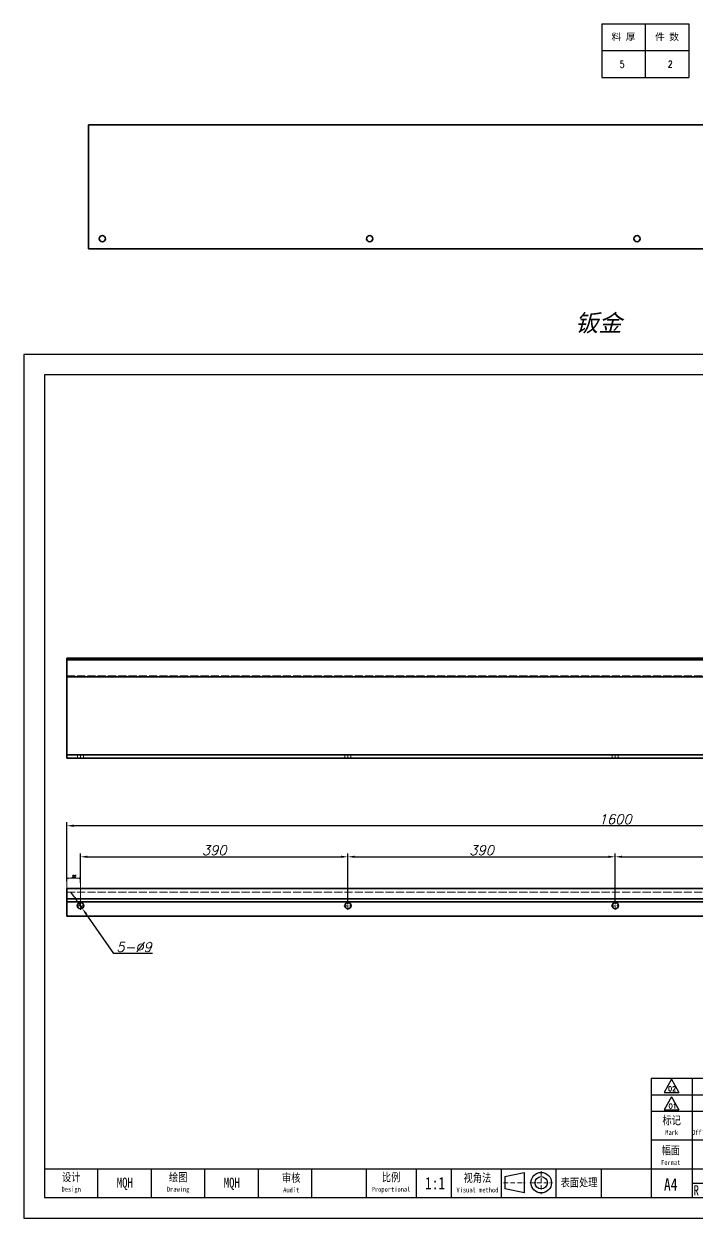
# Model space of a CAD drawing. Header units: millimetres. Extents: x -207971 to -130891, y -1492 to 21465.
# Drawn here: x -204818 to -203835, y 19398 to 21140 of the extents above; entities that cross this region are included whole.
import ezdxf
from ezdxf.enums import TextEntityAlignment as Align

# ---------------------------------------------------------------- set-up
doc = ezdxf.new("R2010")
doc.units = ezdxf.units.MM
doc.linetypes.add('DASHDOT', pattern=[18.5, 12, -3, 0.5, -3])
doc.linetypes.add('DASHED', pattern=[15, 12, -3])
for name, color, linetype, lineweight in [('标注线', 3, 'Continuous', 25), ('细实线', 4, 'Continuous', 25), ('细点划线', 1, 'DASHDOT', 20)]:
    doc.layers.add(name, color=color, linetype=linetype, lineweight=lineweight)
doc.styles.add('DIM', font='romans.shx', dxfattribs={"width": 0.8, "oblique": 20, "bigfont": 'bigfont.shx'})
doc.styles.add('DIM_FONT', font='romans.shx', dxfattribs={"oblique": 15})
doc.styles.get("Standard").update_dxf_attribs({"font": 'txt', "bigfont": 'gbcbig.shx'})
doc.styles.add('宋体', font='', dxfattribs={"width": 0.8, "height": 5})
doc.styles.get('宋体').set_extended_font_data('SimSun')
doc.dimstyles.new('KK3.5', dxfattribs={"dimtxt": 3.5, "dimasz": 2, "dimexe": 1, "dimexo": 0, "dimgap": 1, "dimtad": 1, "dimtoh": 1, "dimdec": 1, "dimdsep": 46, "dimtxsty": 'DIM_FONT', "dimblk": 'OPEN30', "dimcen": 0, "dimclrd": 3, "dimclre": 3, "dimclrt": 3, "dimazin": 2, "dimtfac": 1, "dimtdec": 1, "dimtmove": 0, "dimatfit": 3, "dimldrblk": 'OPEN30', "dimfxl": 0, "dimtolj": 1, "dimlwd": 20, "dimlwe": 20, "dimarcsym": 0})
doc.dimstyles.new('幅面 1：4', dxfattribs={"dimscale": 4, "dimtxt": 3.5, "dimasz": 2.5, "dimexe": 1.25, "dimexo": 0.625, "dimtad": 1, "dimtoh": 1, "dimdsep": 46, "dimtxsty": 'DIM_FONT', "dimcen": 2.5, "dimclrd": 256, "dimclre": 256, "dimclrt": 256, "dimazin": 2, "dimtfac": 0.5, "dimtmove": 0, "dimatfit": 3, "dimfxl": 0, "dimlwd": -1, "dimarcsym": 0})

# ---------------------------------------------------------------- blocks, each defined once
blk = doc.blocks.new('BZ-MQH')
for p, q in [((-213949.02, 20874.59), (-214275.72, 20874.59)), ((-214275.72, 20874.59), (-214275.72, 20643.59)), ((-213954.52, 20869.09), (-214270.22, 20869.09)), ((-214270.22, 20869.09), (-214270.22, 20649.09)), ((-214107.97, 20680.99), (-214107.97, 20664.49)), ((-214102.53, 20680.75), (-214104.48, 20677.22)), ((-214102.53, 20680.75), (-214100.59, 20677.22)), ((-214104.48, 20677.22), (-214100.59, 20677.22)), ((-214102.53, 20676.07), (-214104.48, 20672.55)), ((-214102.53, 20676.07), (-214100.59, 20672.55)), ((-214104.48, 20672.55), (-214100.59, 20672.55)), ((-214107.97, 20664.49), (-214107.97, 20649.09)), ((-214270.22, 20656.79), (-214107.97, 20656.79)), ((-214255.92, 20649.09), (-214255.92, 20656.79)), ((-214241.62, 20649.09), (-214241.62, 20656.79)), ((-214227.32, 20649.09), (-214227.32, 20656.79)), ((-214213.02, 20649.09), (-214213.02, 20656.79)), ((-214198.72, 20649.09), (-214198.72, 20656.79)), ((-214170.76, 20649.09), (-214170.76, 20656.79)), ((-214161.32, 20649.09), (-214161.32, 20656.79)), ((-214148, 20649.09), (-214148, 20656.79)), ((-214121.3, 20656.79), (-214121.3, 20649.09)), ((-214270.22, 20649.09), (-213954.52, 20649.09)), ((-214275.72, 20643.59), (-213949.02, 20643.59))]:
    blk.add_line(p, q)
at = {"layer": '标注线'}
for p, q in [((-214107.97, 20680.99), (-213954.52, 20680.99)), ((-214096.97, 20680.99), (-214096.97, 20664.49)), ((-214107.97, 20676.59), (-214022.17, 20676.59)), ((-214107.97, 20672.19), (-214022.17, 20672.19)), ((-214107.97, 20664.49), (-213954.52, 20664.49)), ((-214096.97, 20664.49), (-214096.97, 20649.09)), ((-214184.2, 20656.79), (-214184.2, 20649.09)), ((-214137.26, 20656.79), (-214133.41, 20656.79)), ((-214133.41, 20649.09), (-214133.41, 20656.79)), ((-214107.97, 20656.79), (-213954.52, 20656.79)), ((-214096.97, 20652.94), (-214082.91, 20652.94))]:
    blk.add_line(p, q, dxfattribs=at)
at = {"layer": '细实线', "ltscale": 43.147169}
for p, q in [((-214147.11, 20654.71), (-214141.9, 20655.81)), ((-214141.9, 20655.81), (-214141.9, 20650.31)), ((-214147.11, 20654.71), (-214147.11, 20651.41)), ((-214141.88, 20650.31), (-214147.11, 20651.41))]:
    blk.add_line(p, q, dxfattribs=at)
for radius in [2.75, 1.65]:
    blk.add_circle((-214137.36, 20653.06), radius, dxfattribs=at)
at = {"layer": '细点划线', "ltscale": 0.1}
for p, q in [((-214137.36, 20656.12), (-214137.36, 20650.04)), ((-214147.45, 20653.06), (-214141.62, 20653.06)), ((-214140.4, 20653.06), (-214134.32, 20653.06))]:
    blk.add_line(p, q, dxfattribs=at)
at = {"char_height": 1.238, "width": 0.2114, "attachment_point": 1}
for s, insert in [('02', (-214103.42, 20678.82)), ('01', (-214103.27, 20674.19))]:
    blk.add_mtext(s, dxfattribs=dict(at, insert=insert))
at = {"layer": '标注线', "style": '宋体'}
for s, insert, char_height, width, attachment_point in [('标记\\P{\\H0.6x;Mark}', (-214102.47, 20668.34), 2.2, 11, 5), ('处数\\P{\\H0.6x;Office Number}', (-214091.47, 20668.34), 2.2, 11, 5), ('幅面\\P{\\H0.6x;Format}', (-214102.72, 20660.3), 2.2, 13.7944, 5), ('设计\\P{\\H0.6x;Design}', (-214263.07, 20652.94), 2.2, 14.3, 5), ('绘图\\P{\\H0.6x;Drawing}', (-214234.47, 20652.94), 2.2, 14.3, 5), ('审核\\P{\\H0.6x;Audit}', (-214204.22, 20652.94), 2.2, 14.674, 5), ('比例\\P{\\H0.6x;Proportional}', (-214177.53, 20652.94), 2.2, 13.5797, 5), ('视角法\\P{\\H0.6x;Visual method}', (-214154.43, 20652.94), 2.2, 13.7944, 5), ('表面处理', (-214127.25, 20653), 2.2, 13.7944, 5), ('R', (-214096.66, 20651.02), 2.75, 6.8356, 4)]:
    blk.add_mtext(s, dxfattribs=dict(at, insert=insert, char_height=char_height, width=width, attachment_point=attachment_point))
at = {"layer": '细实线', "char_height": 3.3, "width": 13.75, "attachment_point": 5, "style": '宋体'}
for s, insert in [('1:1', (-214165.76, 20652.9)), ('A4', (-214102.74, 20652.6)), ('A4', (-214102.74, 20652.6))]:
    blk.add_mtext(s, dxfattribs=dict(at, insert=insert))
blk = doc.blocks.new('_Open30')
at = {"color": 0, "linetype": 'ByBlock', "lineweight": -2}
for p, q in [((-1, 0.27), (0, 0)), ((0, 0), (-1, -0.27)), ((0, 0), (-1, 0))]:
    blk.add_line(p, q, dxfattribs=at)
blk = doc.blocks.new('*D132')
at = {"layer": 'Defpoints', "color": 0, "transparency": 16777216}
for p in [(-204734.9, 19893.4), (-204754.9, 19854.7), (-204734.9, 19853.3)]:
    blk.add_point(p, dxfattribs=at)
at = {"layer": '标注线', "color": 3, "lineweight": 20, "transparency": 16777216}
for p, q in [((-204754.9, 19854.7), (-204754.9, 19894.4)), ((-204752.9, 19893.4), (-204736.9, 19893.4)), ((-204734.9, 19853.3), (-204734.9, 19894.4))]:
    blk.add_line(p, q, dxfattribs=at)
at = {"layer": '标注线', "color": 3, "lineweight": 20, "transparency": 16777216, "xscale": 2, "yscale": 2, "zscale": 2, "rotation": 180}
blk.add_blockref('_Open30', (-204754.9, 19893.4), dxfattribs=at)
at = {"layer": '标注线', "color": 3, "lineweight": 20, "transparency": 16777216, "xscale": 2, "yscale": 2, "zscale": 2}
blk.add_blockref('_Open30', (-204734.9, 19893.4), dxfattribs=at)
at = {"layer": '标注线', "color": 3, "transparency": 16777216, "insert": (-204744.9, 19896.1), "char_height": 3.5, "attachment_point": 5, "style": 'DIM_FONT'}
blk.add_mtext('\\A1;20', dxfattribs=at)
blk = doc.blocks.new('*D133')
at = {"layer": 'Defpoints', "color": 0, "transparency": 16777216}
for p in [(-204344.9, 19924.8), (-204734.9, 19884.2), (-204344.9, 19853.3)]:
    blk.add_point(p, dxfattribs=at)
at = {"layer": '标注线', "lineweight": -2, "transparency": 16777216}
for p, q in [((-204734.9, 19886.7), (-204734.9, 19929.8)), ((-204344.9, 19855.8), (-204344.9, 19929.8))]:
    blk.add_line(p, q, dxfattribs=at)
at = {"layer": '标注线', "transparency": 16777216}
blk.add_line((-204724.9, 19924.8), (-204354.9, 19924.8), dxfattribs=at)
for points in [[(-204724.9, 19926.5), (-204724.9, 19923.2), (-204734.9, 19924.8)], [(-204354.9, 19926.5), (-204354.9, 19923.2), (-204344.9, 19924.8)]]:
    blk.add_solid(points, dxfattribs=at)
at = {"layer": '标注线', "transparency": 16777216, "insert": (-204539.9, 19934.3), "char_height": 14, "attachment_point": 5, "style": 'DIM_FONT'}
blk.add_mtext('390', dxfattribs=at)
blk = doc.blocks.new('*D134')
at = {"layer": 'Defpoints', "color": 0, "transparency": 16777216}
for p in [(-203954.9, 19924.8), (-204344.9, 19853.3), (-203954.9, 19857)]:
    blk.add_point(p, dxfattribs=at)
at = {"layer": '标注线', "lineweight": -2, "transparency": 16777216}
for p, q in [((-204344.9, 19855.8), (-204344.9, 19929.8)), ((-203954.9, 19859.5), (-203954.9, 19929.8))]:
    blk.add_line(p, q, dxfattribs=at)
at = {"layer": '标注线', "transparency": 16777216}
blk.add_line((-204334.9, 19924.8), (-203964.9, 19924.8), dxfattribs=at)
for points in [[(-204334.9, 19926.5), (-204334.9, 19923.2), (-204344.9, 19924.8)], [(-203964.9, 19926.5), (-203964.9, 19923.2), (-203954.9, 19924.8)]]:
    blk.add_solid(points, dxfattribs=at)
at = {"layer": '标注线', "transparency": 16777216, "insert": (-204149.9, 19934.3), "char_height": 14, "attachment_point": 5, "style": 'DIM_FONT'}
blk.add_mtext('390', dxfattribs=at)
blk = doc.blocks.new('*D135')
at = {"layer": 'Defpoints', "color": 0, "transparency": 16777216}
for p in [(-203564.9, 19924.8), (-203954.9, 19857), (-203564.9, 19853.3)]:
    blk.add_point(p, dxfattribs=at)
at = {"layer": '标注线', "lineweight": -2, "transparency": 16777216}
for p, q in [((-203954.9, 19859.5), (-203954.9, 19929.8)), ((-203564.9, 19855.8), (-203564.9, 19929.8))]:
    blk.add_line(p, q, dxfattribs=at)
at = {"layer": '标注线', "transparency": 16777216}
blk.add_line((-203944.9, 19924.8), (-203574.9, 19924.8), dxfattribs=at)
for points in [[(-203944.9, 19926.5), (-203944.9, 19923.2), (-203954.9, 19924.8)], [(-203574.9, 19926.5), (-203574.9, 19923.2), (-203564.9, 19924.8)]]:
    blk.add_solid(points, dxfattribs=at)
at = {"layer": '标注线', "transparency": 16777216, "insert": (-203759.9, 19934.3), "char_height": 14, "attachment_point": 5, "style": 'DIM_FONT'}
blk.add_mtext('390', dxfattribs=at)
blk = doc.blocks.new('*D137')
at = {"layer": 'Defpoints', "color": 0, "transparency": 16777216}
for p in [(-204754.9, 19970.1), (-204754.9, 19886.8), (-203154.9, 19854)]:
    blk.add_point(p, dxfattribs=at)
at = {"layer": '标注线', "lineweight": -2, "transparency": 16777216}
for p, q in [((-204754.9, 19889.3), (-204754.9, 19975.1)), ((-203154.9, 19856.5), (-203154.9, 19975.1))]:
    blk.add_line(p, q, dxfattribs=at)
at = {"layer": '标注线', "transparency": 16777216}
blk.add_line((-203164.9, 19970.1), (-204744.9, 19970.1), dxfattribs=at)
for points in [[(-204744.9, 19971.8), (-204744.9, 19968.4), (-204754.9, 19970.1)], [(-203164.9, 19971.8), (-203164.9, 19968.4), (-203154.9, 19970.1)]]:
    blk.add_solid(points, dxfattribs=at)
at = {"layer": '标注线', "transparency": 16777216, "insert": (-203954.9, 19979.6), "char_height": 14, "attachment_point": 5, "style": 'DIM_FONT'}
blk.add_mtext('1600', dxfattribs=at)
blk = doc.blocks.new('*D138')
at = {"layer": 'Defpoints', "color": 0, "transparency": 16777216}
for p in [(-204737.5, 19857), (-204732.4, 19849.7)]:
    blk.add_point(p, dxfattribs=at)
at = {"layer": '标注线', "transparency": 16777216}
for p, q in [((-204743.2, 19865.2), (-204749, 19873.4)), ((-204737.5, 19857), (-204732.4, 19849.7)), ((-204686.3, 19783.7), (-204726.6, 19841.5)), ((-204630, 19783.7), (-204686.3, 19783.7))]:
    blk.add_line(p, q, dxfattribs=at)
for points in [[(-204741.9, 19866.2), (-204744.6, 19864.3), (-204737.5, 19857)], [(-204725.3, 19842.4), (-204728, 19840.5), (-204732.4, 19849.7)]]:
    blk.add_solid(points, dxfattribs=at)
at = {"layer": '标注线', "transparency": 16777216, "insert": (-204656.9, 19793.2), "char_height": 14, "attachment_point": 5, "style": 'DIM_FONT'}
blk.add_mtext('5-∅9', dxfattribs=at)
blk = doc.blocks.new('*T209')
at = {"color": 0, "linetype": 'ByBlock', "lineweight": -2, "transparency": 16777216}
for p, q in [((0, 0), (127, 0)), ((0, 0), (0, -78)), ((63.5, 0), (63.5, -78)), ((127, 0), (127, -78)), ((0, -39), (127, -39)), ((0, -78), (127, -78))]:
    blk.add_line(p, q, dxfattribs=at)
at = {"color": 0, "transparency": 16777216, "char_height": 10, "width": 60.5, "attachment_point": 5}
for s, insert in [('{\\fSimSun|b0|i0|c134|p2;料 厚}', (31.75, -19.5)), ('{\\fSimSun|b0|i0|c134|p2;件 数}', (95.25, -19.5))]:
    blk.add_mtext(s, dxfattribs=dict(at, insert=insert))
blk = doc.blocks.new('拆图参数')
blk.add_blockref('*T209', (-63.5, 78))
at = {"style": 'DIM', "width": 0.8}
blk.add_attdef('6', text='', height=10, dxfattribs=at).set_placement((-37.1, 18.9), align=Align.MIDDLE_LEFT)
blk.add_attdef('1', text='', height=10, dxfattribs=at).set_placement((36.6, 19.3), align=Align.MIDDLE_CENTER)

msp = doc.modelspace()

# ---------------------------------------------------------------- linework, layer by layer
at = {"color": 7, "lineweight": 35}
for p, q in [((-204723.058, 20811.476), (-204723.058, 20992.796)), ((-204723.058, 20992.796), (-203123.058, 20992.796)), ((-204723.058, 20811.476), (-203123.058, 20811.476)), ((-204754.943, 20212.18), (-204754.943, 20214.68)), ((-204754.943, 20214.68), (-203154.943, 20214.68)), ((-204754.943, 20187.36), (-204754.943, 20212.18)), ((-204754.943, 20212.18), (-203154.943, 20212.18)), ((-204754.943, 20073.7), (-204754.943, 20187.36)), ((-204754.943, 20187.36), (-203154.943, 20187.36)), ((-204754.943, 20073.7), (-203154.943, 20073.7)), ((-204754.943, 20068.7), (-204754.943, 20073.7)), ((-204754.943, 20068.7), (-203154.943, 20068.7)), ((-204754.943, 19863.345), (-204754.943, 19878.345)), ((-204754.943, 19878.345), (-203154.943, 19878.345)), ((-204754.943, 19859.015), (-204754.943, 19863.345)), ((-204754.943, 19863.345), (-203154.943, 19863.345)), ((-204754.943, 19838.345), (-204754.943, 19859.015)), ((-204754.943, 19859.015), (-203154.943, 19859.015)), ((-204754.943, 19838.345), (-203154.943, 19838.345))]:
    msp.add_line(p, q, dxfattribs=at)
at = {"color": 2, "linetype": 'DASHED', "lineweight": 13}
for p, q in [((-204754.943, 20188.7), (-203154.943, 20188.7)), ((-204754.943, 19873.345), (-203154.943, 19873.345))]:
    msp.add_line(p, q, dxfattribs=at)
at = {"color": 2, "linetype": 'DASHED', "lineweight": 13, "ltscale": 0.125}
for p, q in [((-204739.443, 20068.7), (-204739.443, 20073.7)), ((-204730.443, 20068.7), (-204730.443, 20073.7)), ((-204349.443, 20068.7), (-204349.443, 20073.7)), ((-204340.443, 20068.7), (-204340.443, 20073.7)), ((-203959.443, 20068.7), (-203959.443, 20073.7)), ((-203950.443, 20068.7), (-203950.443, 20073.7))]:
    msp.add_line(p, q, dxfattribs=at)
at = {"color": 1, "linetype": 'DASHDOT', "lineweight": 13, "ltscale": 0.150015}
for p, q in [((-204734.943, 20074.2), (-204734.943, 20068.199)), ((-204344.943, 20074.2), (-204344.943, 20068.199)), ((-203954.943, 20074.2), (-203954.943, 20068.199))]:
    msp.add_line(p, q, dxfattribs=at)
at = {"color": 1, "linetype": 'DASHDOT', "lineweight": 13, "ltscale": 0.292505}
for p, q in [((-204729.093, 19853.345), (-204740.793, 19853.345)), ((-204734.943, 19859.195), (-204734.943, 19847.495)), ((-204339.093, 19853.345), (-204350.793, 19853.345)), ((-204344.943, 19859.195), (-204344.943, 19847.495)), ((-203949.093, 19853.345), (-203960.793, 19853.345)), ((-203954.943, 19859.195), (-203954.943, 19847.495))]:
    msp.add_line(p, q, dxfattribs=at)
at = {"color": 7, "lineweight": 35}
for centre in [(-204703.058, 20826.476), (-204313.058, 20826.476), (-203923.058, 20826.476), (-204734.943, 19853.345), (-204344.943, 19853.345), (-203954.943, 19853.345)]:
    msp.add_circle(centre, 4.5, dxfattribs=at)

# ---------------------------------------------------------------- block references
msp.add_blockref('拆图参数', (-203911.178, 21061.872)).add_auto_attribs({'1': '2', '6': '5'})
at = {"xscale": 5.454545454354957, "yscale": 5.454545454540494, "zscale": 5.454545454563593}
msp.add_blockref('BZ-MQH', (963959.145, -93203.687), dxfattribs=at)

# ---------------------------------------------------------------- texts
at = {"layer": '标注线', "color": 2, "insert": (-204013.516, 20716.109), "char_height": 25, "width": 483.52432, "attachment_point": 1, "style": 'DIM_FONT'}
msp.add_mtext('{\\fSimSun|b0|i0|c134|p2;钣金}', dxfattribs=at)
at = {"layer": '细实线', "char_height": 14.4, "width": 86.4, "attachment_point": 5, "style": '宋体'}
for insert in [(-204670.276, 19447.729), (-204514.276, 19447.729)]:
    msp.add_mtext('MQH', dxfattribs=dict(at, insert=insert))

# ---------------------------------------------------------------- dimensions: what is measured, and where the dimension line sits
at = {"layer": '标注线', "color": 2}
for base, p1, p2, dimstyle, picture, middle in [((-204754.943, 19970.104), (-203154.943, 19854.047), (-204754.943, 19886.763), '幅面 1：4', '*D137', (-203954.943, 19979.604)), ((-204344.943, 19924.829), (-204734.943, 19884.195), (-204344.943, 19853.345), '幅面 1：4', '*D133', (-204539.943, 19934.329)), ((-203954.943, 19924.829), (-204344.943, 19853.345), (-203954.943, 19856.963), '幅面 1：4', '*D134', (-204149.943, 19934.329)), ((-203564.943, 19924.829), (-203954.943, 19856.963), (-203564.943, 19853.345), '幅面 1：4', '*D135', (-203759.943, 19934.329)), ((-204734.943, 19893.356), (-204754.943, 19854.697), (-204734.943, 19853.345), 'KK3.5', '*D132', (-204744.943, 19896.106))]:
    dim = msp.add_linear_dim(base=base, p1=p1, p2=p2, dimstyle=dimstyle, dxfattribs=at)
    dim.commit()
    dim.dimension.update_dxf_attribs({"geometry": picture, "text_midpoint": middle})
dim = msp.add_diameter_dim_2p(p1=(-204737.52, 19857.035), p2=(-204732.366, 19849.656), text='5-<>', dimstyle='幅面 1：4', dxfattribs=at)
dim.commit()
dim.dimension.update_dxf_attribs({"geometry": '*D138', "text_midpoint": (-204656.895, 19783.719), "dimtype": 163})

doc.saveas('drawing.dxf')
